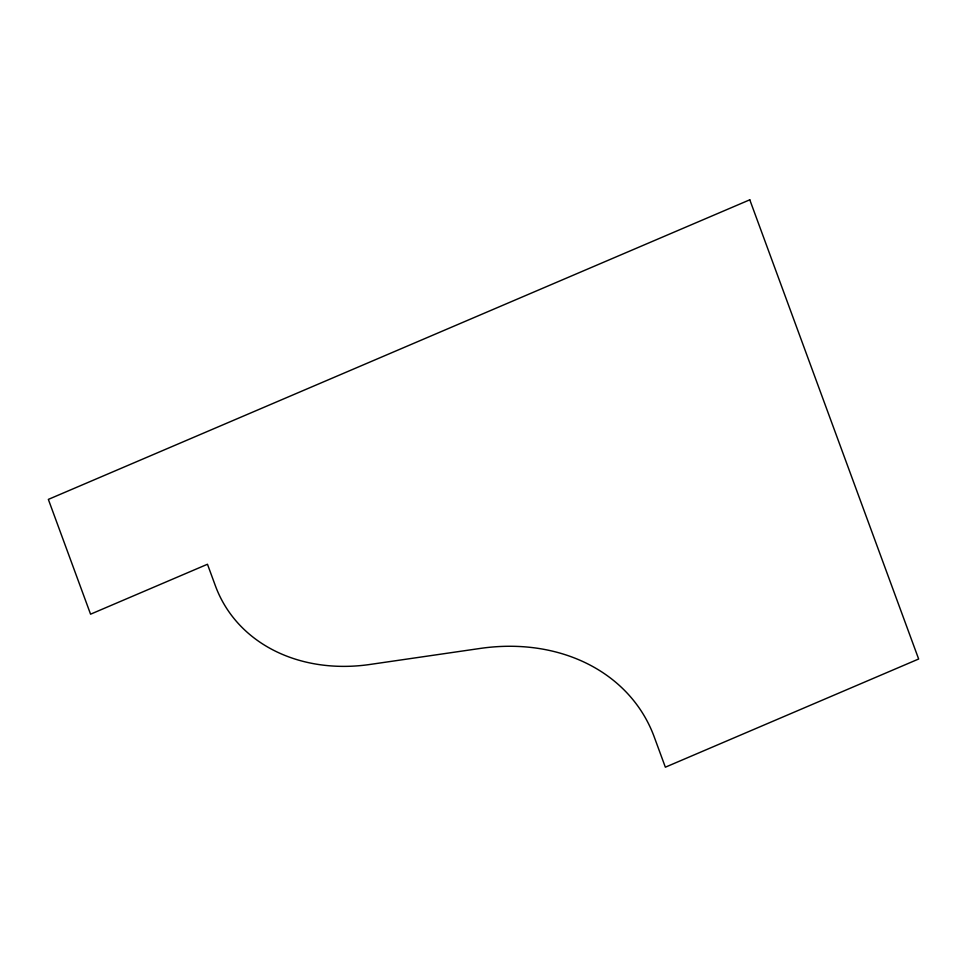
<?xml version="1.0" encoding="UTF-8"?>
<svg xmlns="http://www.w3.org/2000/svg" width="967" height="967" viewBox="0 0 967 967"><rect width="100%" height="100%" fill="white"/><g stroke="black" fill="none" stroke-linecap="round" stroke-linejoin="round"><path stroke-width="1.45" d="M749.788 199.806L48.35 499.395L90.572 614.19L207.47 564.257L215.399 585.821A169.962 139.224 -29.2 0 0 370.047 664.45L480.224 648.434A191.2 156.63 -29.2 0 1 654.212 736.89L665.356 767.194L918.65 659.011L749.788 199.806"/></g></svg>
